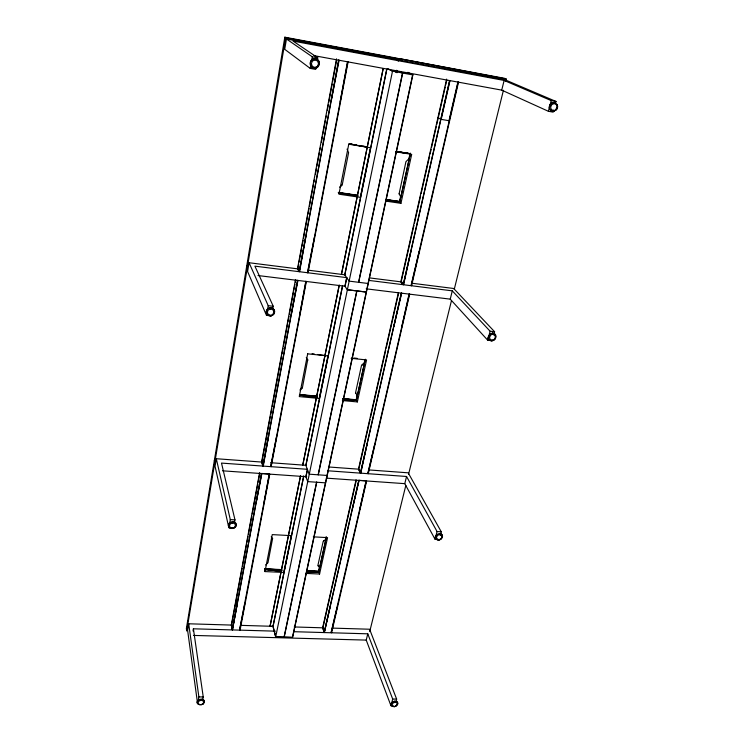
<?xml version="1.0" encoding="UTF-8"?>
<svg xmlns="http://www.w3.org/2000/svg" width="744" height="744" viewBox="0 0 744 744"><rect width="100%" height="100%" fill="white"/><g stroke="black" fill="none" stroke-linecap="round" stroke-linejoin="round"><path stroke-width="1.12" d="M439.406 534.759L441.313 535.289L441.992 536.954L441.043 538.777L439.025 539.688L437.119 539.158L436.44 537.494L437.388 535.671C443.74 531.672 431.334 535.875 436.523 539.428C440.959 542.571 445.544 533.495 439.23 533.662M357.074 395.566L355.595 392.544L361.445 365.723L364.142 363.091M355.613 393.316L355.623 392.59M357.046 395.52L356.209 399.77L342.975 398.496M232.519 528.221L230.342 527.654L229.412 525.878L230.268 523.943L232.426 522.976L234.602 523.553L235.523 525.329L234.667 527.254L232.426 528.491A3.934 3.301 -15.6 0 0 235.709 523.19C233.244 519.796 226.604 523.274 229.031 527.133C231.496 530.509 238.117 527.05 235.709 523.19M492.77 334.363L494.788 335.098L495.467 337.116L494.397 339.227L492.212 340.203L490.194 339.469L489.515 337.451L490.575 335.339C498.629 329.108 481.87 337.646 490.575 340.529C497.922 342.454 496.741 329.378 490.026 334.261M399.11 193.849L405.917 161.718L408.893 158.779L410.018 153.729M554.206 103.555C553.657 100.291 548.337 105.49 549.36 107.713C549.63 111.619 553.787 112.084 555.814 109.508L557.024 107.034L556.354 104.569L554.206 103.555L551.825 104.606L550.616 107.09L551.285 109.554L553.443 110.549M270.602 315.242L268.268 314.442L267.291 312.275L268.259 309.997L270.593 308.965L272.936 309.774L273.904 311.941L272.936 314.21L270.518 315.837L267.756 314.982M314.889 67.49L312.368 66.383L311.364 63.696L312.452 61.008L315.019 59.892L317.539 60.999L318.544 63.686L317.446 66.374L314.889 67.49C310.369 71.294 307.663 57.967 314.842 58.711C324.282 59.52 316.051 74.14 310.769 65.974A4.836 4.557 -81.2 0 1 310.843 61.138C312.415 58.051 317.223 57.986 318.757 61.138A4.836 4.557 -81.2 0 1 314.684 68.383M319.399 567.57L318.702 571.736L326.281 537.428M356.181 399.714L356.348 400.337L365.323 359.371M399.547 201.671L400.588 196.546L399.082 193.821M394.543 706.512L392.739 706.14L392.069 704.745L392.925 703.145L394.804 702.289L396.608 702.671L397.277 704.066L396.422 705.656L394.459 706.772L392.228 706.242L391.195 704.801C391.009 701.825 395.464 699.946 397.436 702.197L397.714 703.954L395.455 706.279A3.432 2.567 -23.2 0 0 397.436 702.197L396.747 701.573M284.812 37.2L186.372 628.531L186.707 630.977L285.64 37.767L284.812 37.2L397.445 58.283L398.719 58.916L398.245 61.185M231.617 625.081L188.706 623.788L187.618 630.354L197.476 702.745M262.539 462.117L216.299 458.723L215.044 466.256L228.845 527.756L233.523 528.017M298.483 268.956L249.054 262.734L247.585 271.523L266.492 315.354L271.532 315.921M555.433 103.602L556.01 101.463L505.13 79.831L286.449 38.986L284.719 49.318L310.248 68.411L315.698 69.387L316.079 67.285M193.031 630.996L193.403 628.801L275.392 631.163M439.025 539.688L437.546 539.865L435.798 538.665A3.683 2.976 -28.6 0 1 436.04 535.541L438.002 533.969M198.164 700.894L198.871 696.896L188.706 623.788M229.394 524.697L230.296 519.6L216.299 458.723M266.492 315.354L266.873 313.205M267.254 311.057L268.212 305.682L249.054 262.734M310.248 68.411L310.815 65.24M311.559 61.027L312.303 56.804L286.449 38.986M202.712 699.937L203.242 696.951L193.403 628.801M234.434 522.93L234.983 519.87L221.498 463.084L307.086 469.278M272.685 309.485L273.262 306.268L254.894 266.147L346.825 277.651L345.067 286.235M317.4 59.911L317.781 57.809L293.043 41.069L504.125 80.445L551.211 100.589L556.01 101.463M492.212 340.203C491.831 341.71 489.115 339.924 488.743 339.013A4.036 3.469 -41.1 0 1 489.087 335.302M259.572 472.896L231.291 625.072L232.249 629.926L261.432 473.556M295.461 279.772L261.581 462.052L262.827 466.079L297.488 280.395M336.521 58.841L297.488 268.835L299.116 271.681L338.594 60.152M242.116 568.435L231.551 625.22L232.453 629.787L237.392 603.347M242.535 566.165L246.552 544.589M246.971 542.311L248.022 536.638M248.45 534.359L251.825 516.187M252.253 513.918L257.759 484.288M258.168 482.121L259.861 473.007M267.487 431.966L261.869 462.182L263.041 465.967L297.712 280.339M267.803 430.283L270.342 416.612M270.769 414.334L271.83 408.633M272.257 406.354L281.576 356.227M282.004 353.949L283.055 348.248M283.483 345.969L287.51 324.319M287.928 322.04L288.988 316.349M289.416 314.07L293.452 292.373M293.861 290.141L294.931 284.422M295.349 282.162L295.777 279.884M297.805 268.947L298.651 264.39M299.079 262.13L301.627 248.403M302.027 246.227L303.115 240.414M303.506 238.275L304.594 232.426M305.021 230.147L307.57 216.448M307.997 214.16L309.058 208.46M309.476 206.172L310.546 200.462M310.964 198.183L313.512 184.484M313.94 182.206L314.359 179.918M315.428 174.217L316.488 168.507M316.907 166.219L319.455 152.529M319.883 150.242L320.301 147.963M321.371 142.253L322.431 136.543M322.849 134.264L325.398 120.565M325.826 118.287L326.253 115.999M327.314 110.289L328.374 104.588M328.792 102.3L332.196 84.016M332.615 81.756L336.651 60.069M235.895 603.44L236.304 601.245M232.453 629.787L261.646 473.454L269.449 474.002L239.587 629.982L244.832 603.616M338.818 60.162L299.33 271.625L297.805 268.947M261.897 473.472L256.141 502.916M263.292 465.986L268.714 435.593M297.972 280.367L291.304 314.619M339.106 60.218L331.312 100.366M269.198 473.984L263.869 503.4M270.621 466.516L276.629 436.226M305.784 281.325L299.553 315.549M307.43 272.63L314.414 237.327M347.476 61.752L340.138 101.891M270.872 466.534L306.044 281.362M307.7 272.676L347.755 61.799M240.079 630.149L269.737 474.142M271.16 466.674L306.361 281.483M308.016 272.788L348.108 61.892M339.05 192.919L357.808 196.146M264.994 571.587L272.248 534.611L291.257 535.643L283.752 572.424L264.994 571.587L264.604 570.081M299.934 390.023L302.427 387.578L307.756 359.519M281.781 570.462L280.795 570.416L281.372 570.722M316.591 397.147L315.977 396.766L316.609 397.045M357.399 195.988L356.711 195.756L357.157 195.57M300.539 475.816L270.026 626.234L272.964 626.411L275.661 636.985L292.597 637.45L412.855 74.912L407.87 72.317M339.208 285.175L302.743 465.139L339.245 285.231M270.044 626.318L300.567 475.89M317.018 396.915L315.958 396.877M272.964 626.411L303.645 476.132M342.538 285.631L305.84 465.372L309.244 474.179L327.23 475.463M386.703 69.276L344.742 274.824L349.076 281.111L368.261 283.501M303.766 476.067L273.076 626.327L275.773 636.901L284.05 637.124L316.591 482.149M305.961 465.307L342.659 285.594M344.863 274.796L386.834 69.276M305.84 476.681L307.505 469.315L305.989 476.69M344.909 286.217L346.676 277.633M275.661 636.985L392.507 71.164L389.782 69.657M395.892 72.531L396.357 70.261M396.989 72.735L397.454 70.466M318.144 474.737L356.757 290.876M358.571 282.246L402.504 72.996L400.095 71.619L402.69 73.033L358.738 282.264M316.749 482.168L284.199 637.124L292.439 637.357L412.641 74.856M318.311 474.756L356.934 290.895M318.395 571.987L306.426 572.136L318.674 571.82M343.254 399.826L355.967 400.281L343.272 399.714M385.578 200.285L399.695 201.773L386.313 199.727M395.678 151.711L409.944 153.59M306.565 570.946L318.674 571.494L306.547 571.039M326.225 536.591L325.574 539.502L323.352 541.251M356.19 400.095L343.003 398.775M364.913 359.798L364.169 363.137M356.311 400.272L365.285 359.306M326.309 537.503L318.804 571.783L309.616 571.29M305.784 573.41L319.576 574.024L327.565 537.624L313.317 536.842M342.398 400.551L357.353 401.927L366.569 359.929L351.149 358.329M385.578 201.075L400.942 203.335L411.692 154.371L396.096 151.86M356.078 479.787L322.626 627.815L324.161 632.567L358.729 480.41M401.267 293.136L360.375 473.138L358.478 469.166L398.412 292.476M446.642 79.097L400.821 281.837L403.183 284.701L449.562 80.529M331.331 590.671L322.896 627.964L324.049 631.535M331.843 588.411L356.116 481.052M358.775 469.306L370.047 419.467M370.558 417.198L385.671 350.368M386.183 348.099L398.505 293.629M401.137 281.957L413.952 225.302M414.464 223.051L420.611 195.839M421.123 193.598L429.586 156.184M430.088 153.952L431.12 149.386M431.622 147.154L436.244 126.722M436.756 124.462L445.21 87.104M445.712 84.863L446.744 80.315M401.444 293.071L360.552 473.035L359.222 470.236M449.739 80.538L403.36 284.645L401.695 282.618M359.138 480.317L352.396 508.943M360.793 473.054L367.257 443.536M401.695 293.108L393.911 326.253M441.201 119.338L450.008 80.585M366.076 480.81L359.733 509.398M367.741 473.556L374.762 444.14M409.079 294.01L401.704 327.137M411.014 285.594L419.142 251.453M448.985 120.677L457.876 82.026M367.982 473.575L409.33 294.047M411.265 285.64L458.146 82.082M331.619 632.781L366.606 480.968M368.28 473.714L409.656 294.159M411.59 285.752L458.509 82.175M392.897 705.703L390.935 705.684L366.234 640.1L367.778 633.823L293.871 631.693M438.16 539.391L435.026 539.223L404.783 483.656L406.55 476.486L327.899 470.785M492.203 340.743L487.739 340.241L450.241 299.144L452.287 290.848L368.513 280.367M553.731 110.01L553.155 112.149L548.384 111.284L501.735 90.126L504.125 80.445M369.712 631.61L405.824 485.432M408.596 474.188L451.478 300.604M454.259 289.332L503.428 90.275M505.65 81.273L506.208 79.022L504.553 78.325L398.542 58.488L506.208 79.022M390.935 705.684L392.692 699.053L367.778 633.823M435.026 539.223L437.063 531.542L406.55 476.486M487.739 340.241L490.129 331.229L452.287 290.848M548.384 111.284L551.211 100.589M395.752 702.41L396.636 699.09L369.601 629.229L332.494 628.113M440.374 535.076L441.257 531.783L408.186 472.821L368.885 469.929M493.802 334.744L494.602 331.74L453.663 288.486L412.288 283.278M410.093 153.636L396.515 151.543M339.599 187.2L342.314 184.447L348.601 152.622L347.048 149.107M341.412 185.926L341.989 185.256M301.58 388.852L302.427 387.578M361.779 365.072L363.983 363.323M265.692 564.966L267.979 562.715L272.602 538.479M280.776 570.509L281.762 570.555M557.228 104.644A4.594 3.943 -61.3 0 1 555.703 110.27C561.078 106.411 553.731 98.654 550.169 104.709A4.594 3.943 -61.3 0 0 549.686 109.154L551.602 111.089L555.043 110.67M269.012 308.109C263.887 309.792 266.984 317.734 271.904 315.465C277.019 313.773 273.922 305.84 269.012 308.109L271.904 307.969L274.099 309.616A4.25 3.953 -22.9 0 1 270.463 315.782M230.975 522.149L228.966 523.804A3.934 3.301 -15.6 0 0 229.031 527.143M200.899 704.847L203.205 703.889L204.349 701.081C203.019 697.593 196.658 699.248 197.244 702.95L199.652 704.828M200.787 700.309L198.797 701.211L198.025 702.894L198.918 704.363L200.954 704.763L202.935 703.861L203.717 702.187L202.833 700.709C200.592 700.123 199.811 698.067 197.606 700.988A3.674 2.809 -14.4 0 0 197.709 703.824L198.546 704.475M394.32 706.595L395.018 706.4M393.502 701.527L394.655 701.22L394.804 702.289M198.871 696.896L203.242 696.951M392.692 699.053L396.636 699.09M193.44 635.423L366.234 640.1M240.889 625.36L273.355 626.336M294.233 626.96L323.222 627.834M330.187 606.676L324.338 632.428L358.906 480.308L366.308 480.829L331.127 632.623L337.274 606.927M264.734 568.769L281.576 569.597M306.547 570.667L318.674 571.271M264.752 569.058L281.576 569.82L264.734 569.151M265.478 569.299L272.099 569.681M277.568 569.839L281.995 570.118M230.296 519.6L234.983 519.87M437.063 531.542L441.257 531.783M354.07 358.227L357.353 358.422M351.847 358.208L357.325 358.534M233.644 521.907L232.305 521.823L232.426 522.976M222.521 470.812L306.733 476.746M326.337 478.132L404.783 483.656M325.649 482.856L307.709 481.61L305.84 476.671M270.63 462.712L306.463 465.344M328.43 466.962L358.487 469.166M299.962 394.525L316.842 396.134M299.99 394.804L316.842 396.357M299.637 394.906L317.316 396.533M342.984 398.886L356.395 400.132M299.562 395.036L303.989 395.445M307.3 395.752L311.745 396.227M348.294 399.528L352.87 399.956M281.455 571.225L265.255 569.588L281.437 571.318M268.212 305.682L273.262 306.268M490.129 331.229L494.602 331.74M492.547 333.247L494.899 333.982M385.606 200.164L399.389 201.838M258.001 275.54L345.486 286.282M366.206 288.83L450.241 299.144M347.411 289.732L366.234 292.029M366.429 292.104L347.29 289.769L344.835 286.105M308.834 270.258L345.616 274.889M369.749 277.931L401.937 281.976M305.951 236.183L299.599 271.653L298.121 269.058M411.144 250.375L403.62 284.673L401.462 282.06M299.441 395.073L316.87 397.463M299.423 395.185L316.851 397.566M395.706 151.581L397.891 151.888M400.086 152.195L407.759 153.283M312.099 353.698L314.312 354.014M317.623 354.497L325.37 355.613M338.371 192.38L357.669 195.263M386.276 199.466L399.612 201.466M338.399 192.64L357.669 195.486M338.381 192.77L357.65 195.616M386.285 199.848L399.593 201.605M339.059 193.18L356.99 195.858M385.476 200.034L399.742 202.173L410.474 153.143L399.695 202.136L400.942 203.335M350.182 143.927L352.368 144.28M354.544 144.624L356.729 144.978M396.645 151.432L398.896 151.795M401.137 152.157L403.388 152.52M405.638 152.883L407.889 153.245M349.01 143.899L352.284 144.429M354.432 144.755L356.646 145.127M358.794 145.452L361.007 145.833M363.156 146.159L365.369 146.54M449.599 120.816L440.755 119.291L437.946 117.561M349.82 143.899L352.061 144.299M354.302 144.708L356.543 145.108M358.794 145.517L365.518 146.735M349.792 144.029L366.615 147.061M314.033 55.651L501.735 90.126M412.855 74.912L392.386 71.154L387.847 68.643M312.303 56.804L317.781 57.809M285.64 37.767L398.719 58.916M553.945 102.44L555.312 102.7M201.94 699.193L203.884 700.206A3.674 2.809 -14.4 0 1 202.136 704.512M356.729 195.635L357.827 195.923M393.195 706.577L391.53 705.619A3.432 2.567 -23.2 0 1 391.688 702.941M229.915 527.942L231.096 528.417M316.377 396.701L317.009 396.971M441.443 534.183L442.159 534.936A3.683 2.976 -28.6 0 1 438.737 539.939M271.216 536.759L272.611 538.544M323.873 540.739L323.082 541.865L317.986 565.059L319.418 567.635M306.296 357.371L307.765 360.273M314.842 58.711L315.019 59.892M356.209 399.993L357.353 401.927M317.995 565.682L318.302 566.277M359.064 469.436L360.366 472.152M246.785 265.608L247.408 267.022M318.674 571.494L319.576 574.024M270.453 307.793L270.593 308.965M214.356 460.415L214.811 462.433M232.035 626.467L232.472 628.68M554.392 111.051A4.594 3.943 -61.3 0 1 552.969 111.34M495.653 334.93A4.036 3.469 -41.1 0 1 491.849 340.678M266.826 313.977A4.25 3.953 -22.9 0 1 266.798 309.988M307.672 353.837L299.293 396.599L319.25 398.431L327.927 355.93L307.672 353.837M348.759 144.215L338.957 194.203L360.291 197.346L370.419 147.712L348.759 144.215M383.141 68.606L341.44 274.415L383.188 68.625"/></g></svg>
